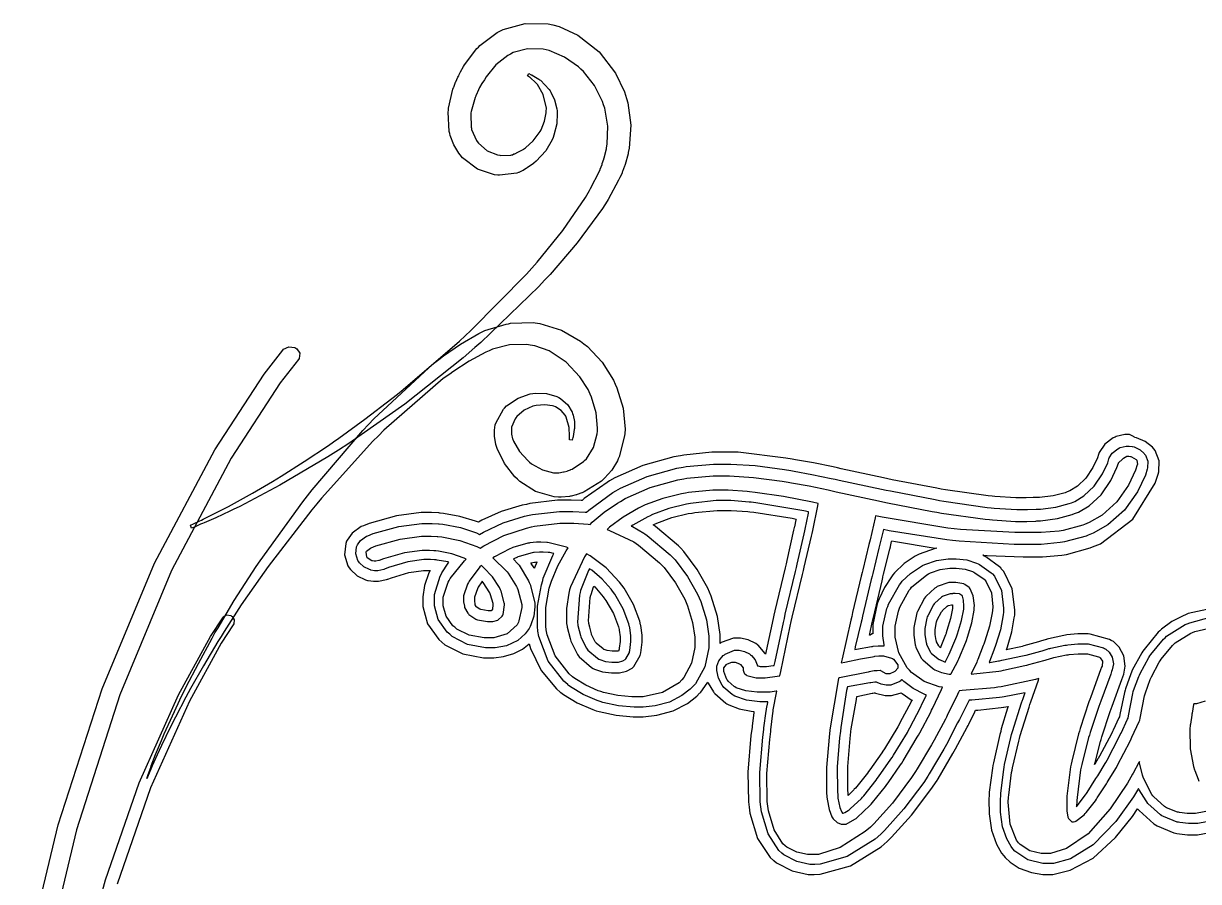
# Model space of a CAD drawing. Extents: x 71 to 283, y 22 to 328.
# Drawn here: x 74.6 to 170, y 257.9 to 327.6 of the extents above; entities that cross this region are included whole.
import ezdxf

# ---------------------------------------------------------------- set-up
doc = ezdxf.new("R2010")
doc.units = 0
doc.header["$MEASUREMENT"] = 0

msp = doc.modelspace()

# ---------------------------------------------------------------- linework, layer by layer
at = {"color": 7}
for points in [[(88.1944, 286.808), (88.1944, 286.808), (88.423, 286.915), (88.9346, 287.161), (89.0764, 287.231), (89.2168, 287.303), (90.121, 287.757), (91.2537, 288.334), (91.5099, 288.466), (91.7649, 288.608), (93.212, 289.42), (94.8351, 290.372), (95.1798, 290.583), (95.5326, 290.795), (97.397, 291.977), (99.3856, 293.3), (99.8001, 293.581), (100.215, 293.873), (102.34, 295.417), (104.537, 297.101), (104.987, 297.462), (105.436, 297.825), (110.021, 301.759), (110.49, 302.19), (110.947, 302.623), (115.455, 307.207), (115.888, 307.692), (116.319, 308.187), (118.392, 310.745), (120.253, 313.444), (120.58, 314.008), (120.658, 314.15), (121.372, 315.568), (121.426, 315.7), (121.442, 315.736), (121.593, 316.125), (121.602, 316.159), (121.611, 316.195), (121.734, 316.548), (121.744, 316.582), (121.77, 316.654), (121.937, 317.394), (121.955, 317.464), (122.007, 317.756), (122.057, 319.238), (121.805, 320.685), (121.708, 320.958), (121.62, 321.232), (120.963, 322.523), (120.077, 323.657), (119.874, 323.85), (119.67, 324.044), (118.541, 324.842), (117.307, 325.377), (117.052, 325.438), (116.796, 325.491), (115.539, 325.513), (114.37, 325.2), (114.16, 325.085), (113.939, 324.97), (112.969, 324.204), (112.175, 323.225), (112.043, 323.004), (111.831, 322.685), (111.654, 322.369), (111.478, 321.98), (111.46, 321.946), (111.345, 321.691), (111.337, 321.663), (111.293, 321.549), (110.965, 320.428), (110.949, 320.322), (110.931, 320.208), (110.957, 319.15), (110.985, 319.052), (111.001, 318.955), (111.388, 318.073), (111.442, 317.993), (111.548, 317.835), (112.254, 317.231), (113.101, 316.892), (113.278, 316.865), (113.366, 316.848), (114.194, 316.884), (114.264, 316.901), (114.317, 316.901), (114.437, 316.971), (114.476, 316.971), (114.502, 316.98), (114.741, 317.103), (114.759, 317.111), (114.793, 317.129), (115.174, 317.333), (115.218, 317.36), (115.366, 317.457), (116.006, 318.029), (116.487, 318.673), (116.557, 318.805), (116.636, 318.937), (116.91, 319.63), (117.042, 320.306), (117.052, 320.428), (117.069, 320.693), (116.818, 321.801), (116.337, 322.607), (116.24, 322.721), (116.187, 322.775), (115.773, 323.162), (115.747, 323.18), (115.711, 323.207), (115.535, 323.321), (115.535, 323.321), (115.641, 323.497), (115.641, 323.497), (115.843, 323.409), (115.888, 323.391), (115.922, 323.374), (116.461, 323.058), (116.523, 323.004), (116.593, 322.951), (117.297, 322.192), (117.369, 322.086), (117.439, 321.981), (117.73, 321.354), (117.916, 320.623), (117.934, 320.463), (117.951, 320.296), (117.906, 319.414), (117.686, 318.498), (117.615, 318.312), (117.545, 318.127), (117.012, 317.219), (116.248, 316.38), (116.064, 316.229), (116.02, 316.195), (115.517, 315.842), (115.465, 315.806), (115.437, 315.79), (115.208, 315.648), (115.182, 315.63), (115.146, 315.613), (114.828, 315.463), (114.793, 315.454), (114.661, 315.409), (113.276, 315.234), (113.135, 315.243), (112.853, 315.269), (111.482, 315.742), (110.269, 316.654), (110.067, 316.901), (109.969, 317.024), (109.55, 317.712), (109.255, 318.47), (109.221, 318.629), (109.185, 318.788), (109.097, 320.376), (109.115, 320.535), (109.131, 320.693), (109.484, 322.22), (109.538, 322.369), (109.554, 322.404), (109.696, 322.793), (109.714, 322.828), (109.89, 323.215), (109.926, 323.285), (109.96, 323.321), (109.996, 323.427), (110.103, 323.638), (110.349, 324.062), (110.428, 324.204), (111.432, 325.527), (111.548, 325.65), (111.671, 325.774), (113.082, 326.84), (113.242, 326.919), (113.567, 327.087), (115.357, 327.568), (117.219, 327.536), (117.581, 327.448), (118.109, 327.32), (119.619, 326.621), (121.346, 325.275), (122.689, 323.525), (123.421, 322.016), (123.578, 321.487), (123.683, 321.134), (123.926, 319.296), (123.797, 317.439), (123.719, 317.077), (123.701, 316.989), (123.463, 316.107), (123.436, 316.019), (123.419, 315.975), (123.242, 315.534), (123.226, 315.49), (123.208, 315.445), (123.03, 315.039), (123.013, 314.995), (122.934, 314.828), (122.079, 313.276), (121.991, 313.126), (121.62, 312.535), (119.582, 309.757), (117.369, 307.189), (116.91, 306.704), (116.451, 306.211), (111.741, 301.661), (111.265, 301.236), (110.313, 300.398), (105.581, 296.638), (101.043, 293.459), (100.189, 292.912), (99.3331, 292.366), (95.443, 290.059), (92.1893, 288.335), (91.652, 288.079), (91.3874, 287.947), (90.2271, 287.409), (89.2955, 287.011), (89.1466, 286.949), (89.0048, 286.888), (88.4936, 286.664), (88.2646, 286.562), (88.2646, 286.562), (88.1944, 286.808)], [(84.6307, 266.241), (84.6307, 266.241), (84.7094, 266.471), (84.8953, 266.983), (84.9492, 267.123), (85.0015, 267.265), (85.3504, 268.173), (85.8213, 269.328), (85.9374, 269.592), (86.0517, 269.857), (86.7075, 271.33), (87.4889, 272.98), (87.6653, 273.333), (87.8417, 273.685), (88.8242, 275.591), (89.9322, 277.636), (90.1707, 278.059), (90.4173, 278.483), (91.7388, 280.693), (93.2035, 282.99), (93.5221, 283.457), (93.8308, 283.925), (97.3046, 288.723), (97.6835, 289.208), (98.0627, 289.693), (102.181, 294.517), (102.622, 294.992), (103.072, 295.461), (107.914, 299.941), (108.443, 300.354), (108.708, 300.559), (110.093, 301.529), (111.583, 302.393), (111.901, 302.543), (112.068, 302.623), (113.797, 303.15), (113.983, 303.177), (114.16, 303.213), (115.984, 303.266), (116.17, 303.248), (116.539, 303.204), (118.29, 302.667), (119.847, 301.775), (120.121, 301.555), (120.394, 301.334), (121.588, 300.061), (122.519, 298.592), (122.66, 298.274), (122.801, 297.965), (123.3, 296.329), (123.463, 294.605), (123.436, 294.253), (123.419, 294.076), (122.986, 292.374), (122.907, 292.206), (122.837, 292.048), (122.37, 291.294), (121.795, 290.628), (121.672, 290.513), (121.54, 290.398), (120.129, 289.516), (119.98, 289.454), (119.953, 289.446), (119.556, 289.296), (119.521, 289.278), (119.477, 289.27), (119.071, 289.181), (119.027, 289.172), (118.947, 289.155), (118.266, 289.101), (118.04, 289.101), (117.704, 289.119), (116.182, 289.56), (114.925, 290.354), (114.723, 290.548), (114.519, 290.743), (113.661, 291.819), (113.065, 293.034), (112.995, 293.299), (112.977, 293.371), (112.861, 294.04), (112.853, 294.11), (112.853, 294.393), (112.853, 294.393), (112.853, 294.429), (112.853, 294.429), (112.853, 294.533), (112.853, 294.587), (112.889, 294.707), (112.889, 294.746), (112.889, 294.799), (112.925, 294.919), (112.925, 294.958), (112.959, 295.09), (113.585, 296.237), (113.665, 296.333), (113.832, 296.51), (114.771, 297.141), (115.763, 297.472), (115.958, 297.498), (116.151, 297.525), (117.082, 297.498), (117.924, 297.259), (118.074, 297.179), (118.223, 297.101), (118.81, 296.581), (119.167, 295.99), (119.203, 295.874), (119.247, 295.76), (119.352, 295.223), (119.353, 294.755), (119.345, 294.676), (119.335, 294.597), (119.247, 294.006), (119.239, 293.97), (119.229, 293.936), (119.169, 293.723), (119.169, 293.723), (118.956, 293.758), (118.956, 293.758), (118.956, 293.944), (118.956, 294.004), (118.956, 294.173), (118.93, 294.605), (118.922, 294.676), (118.912, 294.747), (118.684, 295.576), (118.64, 295.664), (118.595, 295.752), (118.269, 296.135), (117.802, 296.43), (117.687, 296.474), (117.571, 296.51), (116.932, 296.598), (116.24, 296.546), (116.1, 296.51), (115.958, 296.475), (115.274, 296.149), (114.679, 295.646), (114.583, 295.522), (114.538, 295.461), (114.238, 294.782), (114.23, 294.71), (114.23, 294.393), (114.23, 294.393), (114.23, 294.393), (114.23, 294.393), (114.23, 294.253), (114.238, 294.218), (114.326, 293.829), (114.336, 293.794), (114.396, 293.627), (114.877, 292.806), (115.551, 292.056), (115.711, 291.924), (115.87, 291.801), (116.756, 291.316), (117.639, 291.078), (117.934, 291.078), (118.074, 291.078), (118.453, 291.139), (118.497, 291.148), (118.524, 291.157), (118.762, 291.21), (118.78, 291.218), (118.797, 291.228), (119.027, 291.308), (119.063, 291.324), (119.159, 291.368), (120.077, 291.986), (120.157, 292.064), (120.315, 292.214), (120.897, 293.132), (121.197, 294.226), (121.215, 294.463), (121.231, 294.702), (121.113, 295.95), (120.729, 297.215), (120.614, 297.462), (120.448, 297.83), (119.789, 298.859), (118.67, 300.065), (117.306, 300.965), (116.145, 301.392), (115.747, 301.449), (115.473, 301.493), (114.074, 301.458), (112.695, 301.105), (112.43, 300.99), (112.156, 300.867), (110.798, 300.131), (109.475, 299.271), (109.221, 299.085), (108.7, 298.716), (103.884, 294.527), (103.434, 294.076), (102.984, 293.627), (98.8123, 289.005), (98.425, 288.536), (98.0362, 288.069), (94.4824, 283.449), (94.1557, 282.998), (93.8294, 282.549), (92.3036, 280.336), (90.9189, 278.191), (90.6639, 277.777), (90.4074, 277.363), (89.2309, 275.379), (88.1765, 273.535), (87.9821, 273.19), (87.7962, 272.838), (86.9541, 271.212), (86.2362, 269.779), (86.1138, 269.522), (85.9896, 269.267), (85.4728, 268.151), (85.0801, 267.265), (85.0194, 267.123), (84.9574, 266.983), (84.7492, 266.489), (84.6667, 266.277), (84.6667, 266.277), (84.6307, 266.241)]]:
    msp.add_lwpolyline(points, close=True, dxfattribs=at)
for points in [[(74.6263, 250.687), (77.4513, 262.472), (81.0038, 273.524), (85.248, 283.719), (90.1499, 292.928), (94.1737, 299.093), (95.673, 301.026), (95.7337, 301.105), (96.1623, 301.312), (96.6431, 301.256), (96.7313, 301.202), (96.8195, 301.149), (97.0622, 300.783), (97.0044, 300.364), (96.9437, 300.284), (95.461, 298.373), (91.4837, 292.268), (86.6387, 283.143), (82.441, 273.035), (78.9298, 262.07), (76.1365, 250.376)], [(78.9601, 249.441), (81.2698, 257.999), (84.0285, 265.892), (87.2148, 273.024), (89.819, 277.784), (90.8043, 279.294), (90.8389, 279.356), (91.1172, 279.524), (91.4481, 279.48), (91.5099, 279.436), (91.5719, 279.401), (91.7265, 279.123), (91.6862, 278.792), (91.652, 278.73), (90.6776, 277.236), (88.0992, 272.528), (84.9478, 265.467), (82.2194, 257.643)]]:
    msp.add_lwpolyline(points, dxfattribs=at)
at = {"color": 250}
for points in [[(171.442, 280.133), (169.174, 279.629), (168.945, 279.54), (168.751, 279.462), (167.838, 278.981), (167.013, 278.378), (166.864, 278.235), (166.732, 278.113), (165.585, 276.728), (165.489, 276.578), (165.401, 276.437), (164.632, 275.026), (164.571, 274.884), (164.509, 274.744), (164.068, 273.518), (164.042, 273.403), (163.988, 273.236), (163.609, 271.436), (163.583, 271.25), (163.539, 271.154), (163.072, 270.158), (163.019, 270.051), (162.931, 269.875), (161.96, 268.05), (161.855, 267.865), (161.827, 267.83), (161.598, 267.414), (161.572, 267.37), (161.607, 267.546), (162.048, 269.25), (162.101, 269.416), (162.162, 269.62), (162.842, 271.683), (162.913, 271.885), (162.991, 272.106), (163.785, 274.277), (163.865, 274.497), (163.945, 274.701), (164.053, 275.366), (163.944, 276.19), (163.557, 276.909), (163.092, 277.355), (162.913, 277.46), (162.781, 277.531), (161.219, 277.972), (161.043, 277.989), (160.919, 277.989), (160.642, 277.989), (160.55, 277.989), (160.213, 277.989), (159.323, 277.901), (159.209, 277.883), (159.059, 277.857), (157.824, 277.593), (157.728, 277.566), (157.71, 277.566), (157.664, 277.54), (157.656, 277.53), (157.638, 277.522), (157.171, 277.381), (157.092, 277.354), (157.004, 277.327), (155.822, 277.002), (155.681, 276.967), (155.583, 276.94), (154.525, 276.711), (154.41, 276.684), (154.499, 276.94), (154.838, 278.161), (155.054, 279.295), (155.082, 279.506), (155.082, 279.54), (155.108, 279.929), (154.89, 281.649), (154.198, 283.052), (153.988, 283.281), (153.988, 283.299), (153.952, 283.338), (153.952, 283.351), (153.863, 283.439), (152.753, 284.233), (152.612, 284.303), (152.602, 284.313), (152.514, 284.366), (152.506, 284.375), (152.849, 284.357), (155.767, 284.233), (156.74, 284.233), (157.329, 284.233), (158.917, 284.383), (159.103, 284.409), (159.296, 284.445), (161.21, 284.974), (161.396, 285.044), (162.039, 285.301), (164.667, 287.293), (166.485, 290.24), (166.723, 290.971), (166.784, 291.148), (166.81, 292.034), (166.485, 292.868), (166.371, 293.018), (166.273, 293.142), (165.686, 293.622), (164.976, 293.908), (164.817, 293.934), (164.773, 293.988), (164.41, 294.181), (164.288, 294.181), (164.288, 294.181), (164.024, 294.181), (163.309, 294.006), (163.23, 293.97), (163.07, 293.9), (162.401, 293.397), (161.942, 292.719), (161.889, 292.559), (161.797, 292.287), (161.437, 291.499), (160.871, 290.645), (160.178, 289.99), (159.567, 289.614), (159.349, 289.524), (159.181, 289.454), (158.215, 289.203), (157.092, 289.075), (156.846, 289.065), (156.589, 289.065), (156.013, 289.031), (155.822, 289.031), (155.177, 289.031), (153.466, 289.145), (153.246, 289.172), (152.92, 289.208), (149.472, 289.676), (149.119, 289.737), (148.757, 289.808), (145.132, 290.504), (144.779, 290.583), (144.427, 290.654), (141.005, 291.394), (140.688, 291.465), (140.352, 291.545), (138.76, 291.871), (137.291, 292.126), (137.018, 292.17), (136.507, 292.258), (132.631, 292.735), (131.34, 292.735), (130.492, 292.735), (128.217, 292.497), (127.952, 292.453), (127.413, 292.356), (124.891, 291.655), (122.616, 290.654), (122.202, 290.406), (121.999, 290.292), (120.147, 288.969), (119.98, 288.819), (119.882, 288.829), (119.082, 288.855), (118.816, 288.855), (117.978, 288.855), (115.737, 288.564), (115.465, 288.502), (115.102, 288.432), (113.4, 287.925), (111.839, 287.223), (111.548, 287.055), (111.31, 287.153), (110.049, 287.532), (108.716, 287.77), (108.443, 287.796), (108.409, 287.796), (108.337, 287.806), (107.754, 287.831), (107.561, 287.831), (106.894, 287.831), (104.898, 287.566), (102.676, 286.949), (102.235, 286.772), (102.031, 286.694), (101.308, 286.179), (100.903, 285.61), (100.858, 285.503), (100.779, 285.327), (100.673, 284.415), (100.955, 283.519), (101.071, 283.351), (101.159, 283.218), (101.705, 282.695), (102.392, 282.364), (102.552, 282.328), (102.605, 282.32), (103.041, 282.258), (103.188, 282.258), (103.434, 282.258), (104.096, 282.408), (104.176, 282.435), (104.21, 282.435), (104.501, 282.549), (105.916, 282.96), (107.097, 283.14), (107.491, 283.14), (107.526, 283.14), (107.605, 283.14), (107.633, 283.14), (107.535, 282.937), (107.187, 281.919), (107.032, 280.983), (107.032, 280.671), (107.032, 280.206), (107.424, 278.81), (108.329, 277.531), (108.585, 277.319), (108.822, 277.108), (110.295, 276.367), (111.975, 276.049), (112.536, 276.049), (112.795, 276.049), (113.576, 276.141), (114.437, 276.389), (115.13, 276.749), (115.55, 277.059), (115.675, 277.177), (115.79, 276.79), (116.65, 275.022), (117.88, 273.518), (118.181, 273.262), (118.197, 273.262), (118.237, 273.226), (118.251, 273.226), (118.453, 273.068), (119.574, 272.38), (120.835, 271.833), (121.109, 271.745), (121.364, 271.666), (122.745, 271.379), (124.11, 271.25), (124.567, 271.25), (124.936, 271.25), (126.046, 271.37), (127.365, 271.727), (128.519, 272.323), (129.285, 272.923), (129.505, 273.156), (129.54, 273.19), (129.6, 273.262), (130.131, 273.994), (130.175, 274.072), (130.21, 273.984), (130.624, 273.28), (130.668, 273.226), (130.747, 273.13), (131.629, 272.362), (131.727, 272.308), (131.877, 272.22), (132.715, 271.887), (133.695, 271.693), (133.915, 271.675), (133.897, 271.569), (133.781, 270.51), (133.773, 270.404), (133.675, 269.726), (133.424, 266.762), (133.473, 264.328), (133.526, 263.914), (133.587, 263.429), (134.21, 261.374), (135.238, 259.813), (135.503, 259.574), (135.503, 259.574), (135.527, 259.574), (135.537, 259.574), (135.757, 259.389), (137.01, 258.732), (138.312, 258.446), (138.748, 258.446), (138.782, 258.446), (138.782, 258.446), (138.809, 258.446), (138.818, 258.446), (139.303, 258.455), (141.767, 259.137), (144.25, 260.685), (144.745, 261.126), (144.779, 261.162), (145.096, 261.462), (146.71, 263.27), (148.36, 265.465), (148.696, 265.958), (148.696, 265.958), (148.722, 265.994), (148.732, 265.994), (148.864, 266.198), (150.071, 268.261), (150.177, 268.464), (150.282, 268.658), (151.226, 270.396), (151.306, 270.545), (151.358, 270.643), (151.853, 271.665), (151.907, 271.779), (152.099, 271.789), (153.978, 272.001), (154.164, 272.028), (154.198, 272.037), (154.525, 272.089), (154.553, 272.098), (154.499, 271.939), (153.996, 270.264), (153.952, 270.087), (153.952, 270.087), (153.952, 270.061), (153.952, 270.051), (153.881, 269.805), (153.352, 267.512), (153.318, 267.299), (153.282, 267.089), (153.016, 265.122), (152.999, 264.936), (152.999, 264.9), (152.975, 264.518), (152.998, 263.365), (153.202, 262.035), (153.604, 260.902), (154.025, 260.176), (154.2, 259.961), (154.317, 259.822), (154.719, 259.443), (155.455, 258.953), (156.436, 258.589), (157.377, 258.446), (157.692, 258.446), (158.167, 258.446), (159.597, 258.778), (161.457, 259.774), (163.277, 261.437), (164.659, 263.161), (165.064, 263.772), (165.179, 263.631), (166.379, 262.547), (166.511, 262.467), (166.643, 262.388), (168.002, 261.823), (168.135, 261.797), (168.249, 261.771), (169.114, 261.655), (169.404, 261.655), (169.929, 261.655), (171.506, 261.964)], [(171.03, 263.627), (169.756, 263.385), (169.333, 263.385), (169.095, 263.385), (168.469, 263.473), (168.381, 263.489), (168.293, 263.507), (167.411, 263.861), (167.323, 263.914), (167.235, 263.967), (166.377, 264.734), (166.299, 264.83), (166.219, 264.928), (165.541, 266.251), (165.489, 266.417), (165.461, 266.515), (165.223, 267.512), (165.206, 267.618), (165.162, 267.53), (164.694, 266.682), (164.641, 266.594), (164.229, 265.866), (162.829, 263.77), (161.043, 261.753), (159.283, 260.542), (157.984, 260.138), (157.551, 260.138), (157.238, 260.138), (156.301, 260.354), (155.521, 260.871), (155.399, 261.02), (155.239, 261.214), (154.714, 262.529), (154.559, 264.301), (154.587, 264.724), (154.595, 264.892), (154.833, 266.718), (154.869, 266.912), (154.904, 267.106), (155.407, 269.258), (155.469, 269.486), (155.539, 269.735), (156.245, 272.028), (156.317, 272.238), (156.387, 272.459), (157.003, 274.223), (157.056, 274.355), (156.782, 274.285), (153.986, 273.693), (153.705, 273.649), (153.449, 273.605), (150.83, 273.377), (150.566, 273.367), (150.566, 273.341), (150.538, 273.272), (150.53, 273.262), (150.442, 273.068), (149.612, 271.366), (149.542, 271.216), (149.462, 271.067), (148.554, 269.364), (148.449, 269.169), (148.343, 268.976), (147.17, 267.01), (147.038, 266.806), (146.72, 266.331), (145.162, 264.244), (143.659, 262.564), (143.368, 262.29), (142.954, 261.921), (140.929, 260.624), (139.16, 260.067), (138.571, 260.067), (138.535, 260.067), (138.252, 260.067), (137.401, 260.249), (136.595, 260.659), (136.455, 260.773), (136.269, 260.933), (135.549, 262.062), (135.096, 263.615), (135.044, 263.984), (135, 264.364), (134.968, 266.635), (135.202, 269.417), (135.29, 270.051), (135.298, 270.184), (135.449, 271.534), (135.467, 271.675), (135.483, 271.807), (135.748, 273.192), (135.783, 273.333), (135.722, 273.324), (135.238, 273.262), (135.078, 273.262), (134.928, 273.262), (134.59, 273.262), (134.479, 273.262), (134.174, 273.262), (133.262, 273.368), (132.485, 273.615), (132.362, 273.685), (132.308, 273.713), (131.815, 274.154), (131.763, 274.215), (131.718, 274.268), (131.48, 274.916), (131.48, 275.131), (131.48, 275.229), (131.682, 275.493), (131.727, 275.519), (131.761, 275.547), (132.132, 275.696), (132.256, 275.696), (132.388, 275.696), (132.749, 275.547), (132.785, 275.519), (132.819, 275.493), (133.033, 275.222), (133.033, 275.131), (133.033, 275.042), (133.12, 274.796), (133.138, 274.778), (133.156, 274.762), (133.296, 274.647), (133.314, 274.638), (133.349, 274.611), (133.993, 274.435), (134.092, 274.425), (134.18, 274.425), (134.378, 274.425), (134.444, 274.425), (134.823, 274.425), (135.801, 274.541), (135.96, 274.567), (136.032, 274.567), (136.102, 274.938), (136.868, 278.616), (136.948, 278.977), (137.027, 279.339), (137.856, 282.805), (137.936, 283.14), (137.997, 283.414), (138.588, 285.91), (138.642, 286.139), (138.694, 286.369), (139.099, 288.396), (139.135, 288.572), (138.658, 288.678), (136.309, 289.141), (134.011, 289.48), (133.562, 289.524), (133.368, 289.552), (131.819, 289.667), (131.304, 289.667), (130.57, 289.667), (128.614, 289.462), (128.375, 289.418), (128.049, 289.366), (126.514, 288.992), (125.086, 288.458), (124.813, 288.326), (124.549, 288.193), (123.308, 287.471), (122.193, 286.641), (121.991, 286.456), (122.193, 286.385), (124.16, 285.451), (124.354, 285.327), (124.539, 285.204), (126.25, 283.766), (126.401, 283.597), (126.621, 283.369), (127.564, 282.144), (128.295, 280.811), (128.411, 280.529), (128.525, 280.256), (128.935, 278.898), (129.117, 277.715), (129.117, 277.319), (129.117, 276.889), (128.852, 275.6), (128.235, 274.443), (128.058, 274.249), (127.838, 274.02), (126.489, 273.218), (124.914, 272.874), (124.39, 272.874), (124.008, 272.874), (122.863, 272.98), (121.707, 273.226), (121.496, 273.297), (121.275, 273.368), (120.27, 273.805), (119.37, 274.365), (119.203, 274.497), (118.912, 274.744), (117.796, 276.19), (117.122, 277.919), (117.052, 278.306), (117.016, 278.606), (117.028, 280.133), (117.307, 281.693), (117.405, 282.01), (117.483, 282.266), (117.995, 283.519), (118.682, 284.737), (118.85, 284.974), (118.7, 285.028), (117.29, 285.381), (117.158, 285.397), (117.096, 285.407), (116.612, 285.433), (116.453, 285.433), (116.258, 285.433), (115.737, 285.371), (115.675, 285.361), (115.551, 285.345), (114.352, 284.992), (114.23, 284.938), (114.106, 284.886), (112.845, 284.243), (112.713, 284.163), (112.817, 284.074), (113.789, 283.14), (113.877, 283.034), (113.955, 282.929), (114.635, 281.843), (114.689, 281.729), (114.749, 281.597), (115.066, 280.362), (115.076, 280.246), (115.084, 280.124), (114.846, 279.039), (114.793, 278.941), (114.687, 278.73), (113.889, 277.99), (112.794, 277.672), (112.43, 277.672), (112.025, 277.672), (110.811, 277.884), (109.802, 278.378), (109.644, 278.518), (109.484, 278.65), (108.928, 279.418), (108.692, 280.252), (108.692, 280.529), (108.692, 280.979), (109.105, 282.18), (109.185, 282.328), (109.263, 282.479), (110.41, 283.924), (110.56, 284.056), (110.383, 284.145), (109.404, 284.485), (108.319, 284.701), (108.09, 284.728), (107.932, 284.728), (107.575, 284.762), (107.457, 284.762), (106.978, 284.762), (105.547, 284.555), (103.857, 284.082), (103.504, 283.95), (103.469, 283.942), (103.23, 283.88), (103.152, 283.88), (103.098, 283.88), (102.957, 283.907), (102.941, 283.916), (102.897, 283.925), (102.534, 284.164), (102.518, 284.198), (102.49, 284.234), (102.436, 284.621), (102.446, 284.656), (102.464, 284.692), (102.791, 284.958), (102.835, 284.974), (103.232, 285.134), (105.193, 285.689), (106.943, 285.926), (107.527, 285.926), (107.712, 285.926), (108.205, 285.9), (108.267, 285.89), (108.575, 285.864), (110.057, 285.574), (111.434, 285.071), (111.69, 284.938), (111.989, 285.142), (113.625, 285.976), (115.455, 286.58), (115.852, 286.668), (116.098, 286.722), (118.161, 286.985), (118.85, 286.985), (119.291, 286.985), (120.472, 286.897), (120.614, 286.879), (120.79, 287.055), (121.769, 287.88), (122.853, 288.616), (123.083, 288.749), (123.463, 288.969), (125.499, 289.865), (127.75, 290.495), (128.235, 290.583), (128.472, 290.627), (130.595, 290.829), (131.304, 290.829), (131.945, 290.829), (133.87, 290.697), (136.207, 290.388), (136.701, 290.3), (136.966, 290.256), (138.389, 290.001), (139.938, 289.675), (140.265, 289.595), (140.59, 289.524), (144.03, 288.785), (144.392, 288.713), (144.753, 288.642), (148.395, 287.938), (148.766, 287.867), (149.135, 287.796), (152.691, 287.303), (153.035, 287.267), (153.272, 287.241), (155.157, 287.125), (155.787, 287.125), (156.06, 287.125), (156.792, 287.153), (156.88, 287.161), (157.179, 287.179), (158.546, 287.356), (159.737, 287.672), (159.949, 287.76), (160.256, 287.883), (161.12, 288.396), (162.1, 289.292), (162.895, 290.445), (163.387, 291.492), (163.513, 291.853), (163.521, 291.889), (163.821, 292.19), (163.865, 292.206), (163.909, 292.25), (164.193, 292.417), (164.288, 292.417), (164.288, 292.417), (164.341, 292.417), (164.483, 292.392), (164.501, 292.383), (164.553, 292.374), (164.932, 292.162), (164.96, 292.136), (164.986, 292.101), (165.046, 291.747), (165.03, 291.711), (164.892, 291.287), (164.327, 290.059), (163.384, 288.7), (162.197, 287.639), (161.135, 287.026), (160.76, 286.879), (160.61, 286.818), (159.023, 286.377), (158.856, 286.349), (158.688, 286.323), (157.226, 286.209), (156.74, 286.209), (155.098, 286.209), (150.697, 286.474), (150.177, 286.526), (149.656, 286.58), (144.338, 287.462), (143.793, 287.584), (143.757, 287.418), (143.351, 285.627), (143.298, 285.433), (143.254, 285.239), (142.751, 283.184), (142.699, 282.964), (142.627, 282.681), (141.923, 279.709), (141.853, 279.4), (141.781, 279.091), (141.075, 275.944), (141.005, 275.626), (141.296, 275.697), (142.557, 275.956), (143.536, 276.129), (143.687, 276.155), (143.731, 276.164), (144.067, 276.189), (144.18, 276.189), (144.427, 276.189), (145.096, 276.014), (145.168, 275.978), (145.238, 275.934), (145.591, 275.464), (145.591, 275.307), (145.591, 275.211), (145.389, 274.948), (145.344, 274.92), (145.308, 274.894), (144.938, 274.744), (144.815, 274.744), (144.655, 274.744), (144.206, 274.982), (144.18, 275.026), (144.162, 275.018), (143.91, 274.99), (143.827, 274.99), (143.667, 274.99), (143.262, 274.902), (143.192, 274.884), (140.865, 274.425), (140.847, 274.425), (140.802, 274.4), (140.794, 274.391), (140.714, 274.038), (140.133, 270.51), (140.089, 270.158), (140.017, 269.602), (139.819, 267.141), (139.814, 265.104), (139.84, 264.76), (139.858, 264.557), (140.017, 263.711), (140.246, 263.112), (140.299, 263.032), (140.352, 262.953), (140.666, 262.665), (141, 262.537), (141.111, 262.537), (141.111, 262.537), (141.137, 262.537), (141.147, 262.537), (141.412, 262.537), (142.107, 262.926), (142.205, 262.996), (142.302, 263.067), (143.334, 264.038), (143.44, 264.16), (143.545, 264.276), (144.603, 265.599), (144.709, 265.748), (144.814, 265.89), (145.812, 267.335), (145.91, 267.476), (146.032, 267.67), (147.179, 269.584), (147.285, 269.769), (147.389, 269.955), (148.271, 271.631), (148.343, 271.779), (148.413, 271.912), (149.145, 273.473), (149.225, 273.649), (148.951, 273.693), (147.724, 274.126), (146.71, 274.841), (146.543, 275.026), (146.349, 275.238), (145.67, 276.433), (145.38, 277.706), (145.38, 278.129), (145.38, 278.598), (145.644, 279.841), (145.697, 279.999), (145.749, 280.15), (146.517, 281.535), (146.615, 281.657), (146.711, 281.781), (147.946, 282.779), (148.096, 282.858), (148.245, 282.937), (149.031, 283.206), (149.811, 283.317), (150.071, 283.317), (150.107, 283.317), (150.344, 283.317), (151.055, 283.238), (151.667, 283.052), (151.765, 282.998), (151.861, 282.946), (152.602, 282.417), (152.647, 282.363), (152.769, 282.222), (153.19, 281.328), (153.308, 280.168), (153.282, 279.893), (153.264, 279.691), (153.048, 278.598), (152.673, 277.399), (152.576, 277.143), (152.532, 277.028), (152.091, 275.908), (152.047, 275.802), (152.003, 275.697), (151.588, 274.788), (151.554, 274.708), (151.765, 274.726), (153.793, 274.956), (153.988, 274.99), (154.18, 275.026), (155.918, 275.405), (156.068, 275.449), (156.218, 275.485), (157.453, 275.81), (157.551, 275.836), (157.648, 275.864), (158.175, 276.04), (158.185, 276.049), (158.264, 276.076), (159.287, 276.279), (159.42, 276.295), (159.516, 276.313), (160.237, 276.365), (160.478, 276.365), (160.575, 276.365), (160.794, 276.365), (160.867, 276.365), (160.981, 276.357), (161.889, 276.12), (161.961, 276.085), (162.031, 276.04), (162.22, 275.758), (162.181, 275.371), (162.137, 275.273), (162.057, 275.052), (161.262, 272.882), (161.183, 272.661), (161.104, 272.451), (160.398, 270.299), (160.338, 270.087), (160.275, 269.867), (159.712, 267.636), (159.668, 267.406), (159.624, 267.177), (159.323, 264.796), (159.315, 264.547), (159.305, 264.363), (159.314, 263.619), (159.393, 263.102), (159.42, 263.032), (159.446, 262.979), (159.717, 262.713), (159.808, 262.713), (159.852, 262.713), (159.967, 262.741), (159.985, 262.749), (160.045, 262.767), (160.725, 263.296), (160.796, 263.385), (160.875, 263.464), (161.633, 264.433), (161.713, 264.547), (161.791, 264.663), (162.524, 265.81), (162.595, 265.924), (162.665, 266.04), (163.282, 267.045), (163.336, 267.123), (163.441, 267.317), (164.447, 269.259), (164.535, 269.452), (164.597, 269.584), (165.187, 270.855), (165.24, 270.969), (165.258, 271.146), (165.611, 272.944), (165.665, 273.12), (165.691, 273.208), (166.069, 274.268), (166.122, 274.391), (166.175, 274.507), (166.82, 275.688), (166.9, 275.802), (166.978, 275.918), (167.886, 277.037), (167.992, 277.143), (168.097, 277.249), (169.368, 278.043), (169.51, 278.095), (169.694, 278.175), (171.458, 278.58)], [(170.55, 272.522), (169.849, 272.308), (169.616, 272.308), (169.606, 272.238), (169.482, 271.534), (169.474, 271.463), (169.464, 271.392), (169.341, 270.652), (169.333, 270.581), (169.297, 270.237), (169.324, 268.646), (169.598, 267.211), (169.686, 266.947), (169.712, 266.876), (169.977, 266.172), (170.003, 266.101), (170.029, 266.03)]]:
    msp.add_lwpolyline(points, dxfattribs=at)
at = {"color": 32}
msp.add_lwpolyline([(171.366, 262.843), (169.946, 262.573), (169.474, 262.573), (169.2, 262.573), (168.477, 262.661), (168.381, 262.679), (168.265, 262.697), (167.155, 263.146), (167.04, 263.208), (166.925, 263.278), (165.902, 264.214), (165.806, 264.337), (165.743, 264.416), (165.188, 265.325), (165.136, 265.429), (164.715, 264.735), (163.293, 262.751), (161.462, 260.845), (159.624, 259.707), (158.226, 259.328), (157.762, 259.328), (157.36, 259.328), (156.152, 259.636), (155.107, 260.333), (154.94, 260.526), (154.791, 260.708), (154.438, 261.328), (154.102, 262.312), (153.936, 263.489), (153.927, 264.524), (153.952, 264.866), (153.97, 265.042), (154.198, 266.956), (154.234, 267.159), (154.269, 267.363), (154.772, 269.568), (154.833, 269.805), (154.904, 270.053), (155.636, 272.38), (155.715, 272.591), (155.733, 272.645), (155.91, 273.146), (155.928, 273.19), (155.777, 273.156), (154.216, 272.865), (154.058, 272.838), (153.846, 272.803), (151.606, 272.601), (151.378, 272.591), (151.298, 272.433), (150.6, 271.022), (150.53, 270.897), (150.45, 270.749), (149.542, 269.011), (149.437, 268.817), (149.331, 268.624), (148.149, 266.621), (148.026, 266.417), (147.7, 265.924), (146.08, 263.768), (144.515, 262.018), (144.216, 261.725), (143.757, 261.32), (141.494, 259.897), (139.285, 259.266), (138.854, 259.256), (138.818, 259.256), (138.46, 259.256), (137.389, 259.49), (136.357, 260.025), (136.172, 260.174), (135.942, 260.378), (135.06, 261.731), (134.531, 263.525), (134.479, 263.948), (134.425, 264.345), (134.39, 266.718), (134.637, 269.584), (134.725, 270.228), (134.734, 270.36), (134.91, 271.719), (134.938, 271.851), (134.946, 271.905), (135.034, 272.398), (135.044, 272.451), (134.761, 272.451), (134.396, 272.451), (133.304, 272.588), (132.37, 272.918), (132.221, 273.014), (132.15, 273.05), (131.47, 273.641), (131.41, 273.72), (131.33, 273.818), (131.043, 274.382), (130.917, 274.998), (130.917, 275.203), (130.917, 275.353), (131.069, 275.802), (131.418, 276.225), (131.516, 276.295), (131.594, 276.349), (132.329, 276.648), (132.574, 276.648), (132.716, 276.648), (133.142, 276.565), (133.561, 276.357), (133.633, 276.295), (133.711, 276.235), (134.02, 275.878), (134.186, 275.467), (134.196, 275.379), (134.267, 275.379), (134.425, 275.343), (134.479, 275.343), (134.539, 275.343), (134.679, 275.343), (134.725, 275.343), (134.936, 275.343), (135.485, 275.405), (135.573, 275.413), (135.634, 275.732), (136.313, 278.907), (136.385, 279.224), (136.463, 279.586), (137.291, 283.061), (137.371, 283.387), (137.433, 283.651), (137.998, 286.121), (138.042, 286.349), (138.077, 286.492), (138.341, 287.788), (138.359, 287.903), (137.962, 287.991), (134.082, 288.634), (133.703, 288.678), (133.517, 288.696), (132.041, 288.819), (131.55, 288.819), (130.853, 288.819), (128.984, 288.616), (128.764, 288.572), (128.455, 288.52), (127.012, 288.167), (125.695, 287.674), (125.448, 287.55), (125.316, 287.488), (124.08, 286.81), (123.965, 286.738), (124.054, 286.694), (124.972, 286.165), (125.06, 286.103), (125.262, 285.97), (127.114, 284.409), (127.283, 284.233), (127.511, 283.986), (128.52, 282.655), (129.337, 281.218), (129.469, 280.917), (129.602, 280.618), (130.055, 279.123), (130.245, 277.796), (130.245, 277.354), (130.245, 276.847), (129.923, 275.321), (129.161, 273.924), (128.94, 273.685), (128.746, 273.484), (128.074, 272.966), (127.061, 272.446), (125.903, 272.133), (124.926, 272.028), (124.601, 272.028), (124.183, 272.028), (122.934, 272.138), (121.663, 272.407), (121.426, 272.485), (121.187, 272.565), (120.059, 273.05), (119.035, 273.677), (118.85, 273.826), (118.85, 273.826), (118.816, 273.853), (118.816, 273.862), (118.489, 274.136), (117.228, 275.78), (116.459, 277.76), (116.381, 278.201), (116.381, 278.235), (116.337, 278.562), (116.349, 280.243), (116.663, 281.976), (116.769, 282.328), (116.822, 282.514), (117.589, 284.339), (117.687, 284.515), (117.651, 284.525), (117.359, 284.585), (117.263, 284.585), (117.209, 284.595), (116.8, 284.621), (116.663, 284.621), (116.503, 284.621), (116.08, 284.595), (116.028, 284.585), (115.922, 284.569), (114.864, 284.277), (114.759, 284.233), (114.731, 284.225), (114.432, 284.074), (114.406, 284.056), (114.432, 284.022), (114.731, 283.705), (114.759, 283.669), (114.855, 283.555), (115.613, 282.284), (115.675, 282.152), (115.746, 282.003), (116.125, 280.494), (116.134, 280.352), (116.143, 280.194), (116.058, 279.432), (115.817, 278.721), (115.747, 278.588), (115.667, 278.431), (115.36, 277.992), (114.745, 277.434), (113.845, 277.022), (112.915, 276.86), (112.606, 276.86), (112.123, 276.86), (110.675, 277.13), (109.423, 277.768), (109.221, 277.953), (109.016, 278.121), (108.299, 279.149), (107.986, 280.264), (107.986, 280.635), (107.986, 281.191), (108.461, 282.673), (108.549, 282.858), (108.593, 282.937), (109.087, 283.731), (109.149, 283.81), (109.069, 283.828), (108.215, 283.978), (108.126, 283.986), (107.985, 283.986), (107.666, 284.022), (107.561, 284.022), (107.123, 284.022), (105.811, 283.832), (104.254, 283.377), (103.929, 283.245), (103.867, 283.218), (103.383, 283.104), (103.223, 283.104), (103.117, 283.104), (102.833, 283.166), (102.799, 283.174), (102.701, 283.202), (102.256, 283.418), (101.899, 283.758), (101.847, 283.846), (101.775, 283.943), (101.604, 284.485), (101.662, 285.046), (101.706, 285.151), (101.732, 285.213), (101.987, 285.569), (102.456, 285.91), (102.588, 285.962), (103.002, 286.13), (105.092, 286.708), (106.97, 286.949), (107.597, 286.949), (107.79, 286.949), (108.311, 286.924), (108.373, 286.915), (108.672, 286.888), (110.093, 286.624), (111.406, 286.183), (111.654, 286.067), (111.953, 286.253), (113.558, 287.016), (115.305, 287.55), (115.675, 287.62), (115.94, 287.674), (118.123, 287.937), (118.85, 287.937), (119.221, 287.937), (120.209, 287.876), (120.333, 287.867), (120.51, 288.026), (122.476, 289.462), (122.696, 289.595), (123.093, 289.825), (125.258, 290.777), (127.652, 291.447), (128.165, 291.535), (128.411, 291.579), (130.633, 291.783), (131.374, 291.783), (132.033, 291.783), (134.011, 291.651), (136.411, 291.342), (136.914, 291.254), (137.178, 291.21), (138.62, 290.941), (140.185, 290.619), (140.512, 290.548), (140.837, 290.478), (144.277, 289.737), (144.639, 289.667), (144.992, 289.596), (148.616, 288.89), (148.978, 288.819), (149.339, 288.758), (152.84, 288.255), (153.176, 288.219), (153.405, 288.193), (155.244, 288.079), (155.858, 288.079), (156.122, 288.079), (156.828, 288.105), (156.916, 288.113), (157.189, 288.123), (158.428, 288.286), (159.508, 288.572), (159.702, 288.642), (159.964, 288.751), (160.701, 289.199), (161.536, 289.975), (162.213, 290.976), (162.631, 291.89), (162.737, 292.206), (162.763, 292.278), (163, 292.661), (163.45, 293.027), (163.583, 293.088), (163.643, 293.116), (164.127, 293.229), (164.288, 293.229), (164.376, 293.229), (164.614, 293.204), (164.641, 293.194), (164.773, 293.168), (165.281, 292.934), (165.593, 292.647), (165.629, 292.593), (165.699, 292.505), (165.894, 292.004), (165.876, 291.465), (165.842, 291.358), (165.69, 290.889), (165.062, 289.534), (163.998, 288.031), (162.655, 286.85), (161.463, 286.163), (161.043, 285.997), (160.875, 285.926), (159.139, 285.459), (158.962, 285.433), (158.786, 285.407), (157.223, 285.257), (156.704, 285.257), (155.036, 285.257), (150.566, 285.521), (150.037, 285.574), (149.578, 285.618), (144.902, 286.359), (144.427, 286.456), (144.4, 286.351), (144.136, 285.266), (144.11, 285.151), (144.066, 284.958), (143.563, 282.902), (143.51, 282.681), (143.439, 282.39), (142.733, 279.426), (142.663, 279.117), (142.619, 278.924), (142.143, 276.922), (142.099, 276.718), (142.24, 276.746), (143.447, 276.949), (143.545, 276.967), (143.597, 276.976), (144.008, 277.001), (144.146, 277.001), (144.234, 277.001), (144.432, 277.001), (144.498, 277.001), (144.48, 277.089), (144.392, 277.817), (144.392, 278.059), (144.392, 278.598), (144.718, 280.035), (144.779, 280.212), (144.841, 280.388), (145.723, 281.976), (145.838, 282.116), (145.952, 282.258), (146.626, 282.902), (147.425, 283.439), (147.602, 283.527), (147.778, 283.615), (148.734, 283.942), (149.684, 284.092), (150.001, 284.092), (150.037, 284.092), (150.329, 284.092), (151.209, 283.986), (151.985, 283.74), (152.117, 283.669), (152.24, 283.607), (153.176, 282.954), (153.246, 282.892), (153.282, 282.858), (153.449, 282.673), (154, 281.517), (154.18, 280.079), (154.164, 279.753), (154.146, 279.524), (153.925, 278.32), (153.529, 277.028), (153.422, 276.754), (153.387, 276.658), (153.034, 275.748), (152.999, 275.66), (153.07, 275.67), (153.775, 275.785), (153.847, 275.802), (154.04, 275.838), (155.715, 276.19), (155.858, 276.225), (156.006, 276.261), (157.205, 276.587), (157.303, 276.614), (157.391, 276.64), (157.708, 276.742), (157.854, 276.79), (157.904, 276.79), (157.938, 276.79), (158.026, 276.816), (159.147, 277.055), (159.279, 277.071), (159.384, 277.089), (160.204, 277.177), (160.478, 277.177), (160.584, 277.177), (160.823, 277.177), (160.903, 277.177), (161.051, 277.169), (162.286, 276.844), (162.384, 276.79), (162.483, 276.731), (162.749, 276.494), (163.009, 276.08), (163.098, 275.555), (163.009, 275.069), (162.947, 274.92), (162.877, 274.709), (162.083, 272.529), (161.995, 272.308), (161.915, 272.098), (161.21, 269.981), (161.149, 269.769), (161.087, 269.558), (160.53, 267.379), (160.478, 267.159), (160.434, 266.938), (160.143, 264.681), (160.125, 264.443), (160.125, 264.32), (160.091, 264.042), (160.091, 263.948), (160.161, 264.02), (160.831, 264.902), (160.903, 265.006), (160.973, 265.113), (161.677, 266.233), (161.749, 266.347), (161.819, 266.463), (162.436, 267.468), (162.49, 267.546), (162.595, 267.732), (163.565, 269.62), (163.653, 269.805), (163.715, 269.929), (164.244, 271.049), (164.288, 271.146), (164.314, 271.332), (164.667, 273.13), (164.711, 273.297), (164.738, 273.395), (165.152, 274.515), (165.206, 274.638), (165.258, 274.77), (165.964, 276.067), (166.052, 276.189), (166.14, 276.321), (167.171, 277.557), (167.287, 277.672), (167.419, 277.796), (168.918, 278.74), (169.087, 278.801), (169.289, 278.889), (170.962, 279.33)], dxfattribs=at)
at = {"color": 250}
for points in [[(125.729, 286.844), (125.747, 286.844), (125.801, 286.879), (125.801, 286.879), (126.03, 286.985), (127.255, 287.431), (128.588, 287.752), (128.87, 287.796), (128.87, 287.796), (128.895, 287.796), (128.904, 287.796), (129.115, 287.832), (130.941, 288.007), (131.55, 288.007), (132.062, 288.007), (133.429, 287.92), (133.597, 287.903), (133.896, 287.868), (137.018, 287.373), (137.337, 287.302), (137.327, 287.249), (137.203, 286.686), (137.195, 286.632), (137.141, 286.411), (136.586, 283.943), (136.525, 283.669), (136.445, 283.343), (135.616, 279.868), (135.537, 279.506), (135.475, 279.242), (134.92, 276.596), (134.867, 276.331), (134.823, 276.403), (134.267, 277.055), (134.196, 277.107), (134.082, 277.195), (133.442, 277.504), (132.817, 277.636), (132.608, 277.636), (132.246, 277.636), (131.268, 277.285), (131.163, 277.213), (131.163, 277.275), (131.163, 277.414), (131.163, 277.46), (131.163, 277.946), (130.951, 279.406), (130.456, 281.05), (130.315, 281.376), (130.174, 281.694), (129.311, 283.224), (128.235, 284.666), (127.988, 284.938), (127.802, 285.125), (125.924, 286.712), (125.729, 286.844)], [(143.298, 277.883), (143.315, 277.981), (143.527, 278.915), (143.545, 279.011), (143.615, 279.32), (144.321, 282.284), (144.392, 282.575), (144.392, 282.575), (144.392, 282.603), (144.392, 282.611), (144.445, 282.831), (144.938, 284.86), (144.992, 285.044), (145, 285.089), (145.088, 285.494), (145.098, 285.538), (145.407, 285.477), (148.466, 284.974), (148.766, 284.938), (148.624, 284.912), (147.337, 284.471), (147.215, 284.409), (147.011, 284.304), (146.102, 283.691), (145.336, 282.955), (145.204, 282.787), (145.072, 282.629), (144.511, 281.765), (144.074, 280.829), (144.004, 280.635), (143.932, 280.432), (143.581, 278.759), (143.581, 278.201), (143.581, 278.149), (143.581, 278.029), (143.581, 277.989), (143.553, 277.989), (143.494, 277.989), (143.474, 277.989), (143.465, 277.963), (143.339, 277.883), (143.298, 277.883)], [(122.59, 274.814), (122.66, 274.814), (122.819, 274.814), (122.873, 274.814), (123.005, 274.823), (123.583, 274.952), (124.036, 275.203), (124.108, 275.273), (124.178, 275.344), (124.679, 276.226), (124.707, 276.331), (124.733, 276.437), (124.847, 277.309), (124.847, 277.6), (124.847, 277.883), (124.724, 278.652), (124.707, 278.73), (124.645, 279.005), (124.134, 280.362), (123.375, 281.685), (123.19, 281.94), (123.004, 282.196), (121.919, 283.356), (120.624, 284.321), (120.333, 284.479), (120.173, 284.243), (119.027, 281.799), (118.956, 281.553), (118.885, 281.298), (118.692, 280.043), (118.71, 278.827), (118.746, 278.588), (118.754, 278.518), (118.991, 277.61), (119.027, 277.496), (119.061, 277.381), (119.59, 276.323), (119.662, 276.225), (119.741, 276.12), (120.738, 275.247), (120.862, 275.167), (120.977, 275.106), (121.632, 274.898), (122.35, 274.814), (122.59, 274.814)], [(112.572, 278.977), (112.71, 278.977), (113.126, 279.109), (113.47, 279.418), (113.524, 279.506), (113.558, 279.568), (113.673, 280.334), (113.665, 280.422), (113.655, 280.511), (113.392, 281.456), (113.348, 281.553), (113.26, 281.739), (112.691, 282.607), (111.961, 283.387), (111.795, 283.527), (111.68, 283.422), (110.798, 282.276), (110.736, 282.152), (110.675, 282.029), (110.349, 281.063), (110.349, 280.741), (110.349, 280.6), (110.41, 280.23), (110.419, 280.176), (110.428, 280.124), (110.692, 279.656), (110.736, 279.612), (110.771, 279.568), (111.336, 279.189), (111.408, 279.153), (111.478, 279.127), (112.298, 278.977), (112.572, 278.977)], [(115.817, 283.74), (115.843, 283.749), (116.107, 283.802), (116.134, 283.81), (116.178, 283.81), (116.292, 283.837), (116.31, 283.846), (116.292, 283.802), (116.116, 283.361), (116.1, 283.317), (116.072, 283.343), (115.843, 283.705), (115.817, 283.74)], [(120.51, 278.871), (120.482, 279.057), (120.632, 280.935), (120.686, 281.128), (120.702, 281.19), (120.905, 281.809), (120.933, 281.869), (121.011, 281.799), (121.682, 281.006), (121.744, 280.917), (121.893, 280.706), (122.506, 279.643), (122.925, 278.562), (122.979, 278.342), (122.979, 278.306), (122.987, 278.28), (123.049, 277.745), (123.049, 277.566), (123.049, 277.363), (122.987, 276.816), (122.979, 276.754), (122.969, 276.738), (122.916, 276.587), (122.907, 276.578), (122.881, 276.578), (122.822, 276.578), (122.803, 276.578), (122.803, 276.578), (122.775, 276.578), (122.767, 276.578), (122.713, 276.578), (122.593, 276.578), (122.554, 276.578), (122.417, 276.578), (122.003, 276.636), (121.77, 276.71), (121.744, 276.718), (121.672, 276.762), (121.117, 277.231), (121.073, 277.283), (121.029, 277.345), (120.737, 277.928), (120.72, 277.989), (120.693, 278.105), (120.588, 278.536), (120.518, 278.827), (120.51, 278.871)], [(149.895, 274.708), (149.929, 274.779), (150.434, 275.714), (150.496, 275.836), (150.556, 275.96), (151.112, 277.311), (151.165, 277.46), (151.262, 277.716), (151.614, 278.889), (151.791, 279.921), (151.801, 280.106), (151.809, 280.291), (151.725, 281.063), (151.482, 281.641), (151.412, 281.729), (151.384, 281.755), (151.033, 281.984), (150.989, 282.01), (150.945, 282.038), (150.316, 282.152), (150.107, 282.152), (150.071, 282.152), (149.727, 282.152), (148.792, 281.825), (148.696, 281.763), (148.608, 281.703), (147.894, 281.05), (147.85, 280.988), (147.77, 280.891), (147.188, 279.806), (147.144, 279.683), (147.1, 279.56), (146.896, 278.514), (146.896, 278.165), (146.896, 277.875), (147.011, 277.099), (147.038, 277.001), (147.064, 276.904), (147.505, 276.023), (147.567, 275.942), (147.628, 275.864), (148.422, 275.193), (148.519, 275.131), (148.608, 275.07), (149.141, 274.841), (149.762, 274.718), (149.895, 274.708)], [(149.049, 276.86), (149.039, 276.87), (148.951, 276.958), (148.942, 276.967), (148.915, 277.002), (148.74, 277.345), (148.732, 277.39), (148.714, 277.452), (148.626, 277.935), (148.626, 278.095), (148.626, 278.334), (148.739, 278.969), (148.766, 279.047), (148.792, 279.119), (149.145, 279.771), (149.189, 279.823), (149.189, 279.823), (149.215, 279.859), (149.225, 279.859), (149.233, 279.877), (149.612, 280.23), (149.684, 280.282), (149.701, 280.3), (149.953, 280.352), (150.037, 280.352), (150.037, 280.308), (150.037, 280.209), (150.037, 280.176), (150.027, 280.035), (149.877, 279.225), (149.586, 278.271), (149.508, 278.059), (149.508, 278.025), (149.472, 277.919), (149.093, 276.949), (149.049, 276.86)], [(142.276, 272.91), (143.51, 273.156), (143.563, 273.156), (143.681, 273.19), (143.721, 273.19), (143.792, 273.156), (144.559, 272.98), (144.815, 272.98), (145.08, 272.98), (145.794, 273.156), (145.874, 273.19), (145.944, 273.138), (146.675, 272.635), (146.756, 272.591), (146.756, 272.591), (146.728, 272.557), (146.72, 272.557), (146.649, 272.416), (145.794, 270.802), (145.697, 270.617), (145.6, 270.44), (144.515, 268.64), (144.392, 268.464), (144.304, 268.332), (143.333, 266.948), (143.228, 266.806), (143.13, 266.674), (142.16, 265.465), (142.063, 265.359), (142.019, 265.315), (141.614, 264.902), (141.57, 264.866), (141.57, 264.902), (141.57, 264.98), (141.57, 265.006), (141.543, 265.325), (141.543, 267.207), (141.719, 269.496), (141.781, 270.015), (141.781, 270.051), (141.815, 270.272), (142.232, 272.663), (142.276, 272.91)]]:
    msp.add_lwpolyline(points, close=True, dxfattribs=at)
at = {"color": 32}
for points in [[(119.628, 278.73), (119.636, 278.668), (119.847, 277.84), (119.874, 277.742), (119.9, 277.654), (120.314, 276.834), (120.367, 276.754), (120.428, 276.675), (121.222, 276.005), (121.32, 275.942), (121.398, 275.898), (121.857, 275.754), (122.379, 275.696), (122.554, 275.696), (122.616, 275.696), (122.756, 275.696), (122.803, 275.696), (122.922, 275.696), (123.282, 275.79), (123.454, 275.9), (123.472, 275.908), (123.516, 275.952), (123.807, 276.481), (123.825, 276.542), (123.842, 276.622), (123.931, 277.356), (123.931, 277.6), (123.931, 277.839), (123.842, 278.492), (123.825, 278.554), (123.763, 278.801), (123.296, 280.027), (122.616, 281.218), (122.45, 281.446), (122.318, 281.623), (121.593, 282.43), (120.764, 283.148), (120.58, 283.281), (120.492, 283.122), (119.848, 281.509), (119.804, 281.34), (119.75, 281.12), (119.6, 278.942), (119.628, 278.73)], [(111.867, 282.258), (111.831, 282.214), (111.54, 281.773), (111.514, 281.729), (111.47, 281.641), (111.231, 280.967), (111.231, 280.741), (111.231, 280.653), (111.256, 280.424), (111.265, 280.388), (111.265, 280.344), (111.354, 280.221), (111.372, 280.212), (111.38, 280.203), (111.671, 280.027), (111.724, 279.999), (111.759, 279.983), (112.342, 279.893), (112.536, 279.893), (112.58, 279.893), (112.703, 279.957), (112.713, 279.965), (112.721, 279.991), (112.757, 280.344), (112.748, 280.388), (112.739, 280.45), (112.535, 281.156), (112.5, 281.234), (112.474, 281.314), (111.937, 282.17), (111.867, 282.258)], [(150.071, 281.234), (149.859, 281.234), (149.277, 281.059), (149.225, 281.023), (149.153, 280.971), (148.59, 280.476), (148.555, 280.422), (148.493, 280.344), (148.025, 279.462), (147.99, 279.364), (147.954, 279.268), (147.778, 278.415), (147.778, 278.129), (147.778, 277.901), (147.893, 277.293), (147.92, 277.213), (147.937, 277.143), (148.229, 276.526), (148.273, 276.472), (148.317, 276.419), (148.871, 275.944), (148.942, 275.908), (148.977, 275.89), (149.393, 275.714), (149.437, 275.696), (149.454, 275.74), (149.692, 276.181), (149.718, 276.225), (149.771, 276.341), (150.3, 277.602), (150.354, 277.742), (150.442, 277.981), (150.773, 279.061), (150.943, 279.983), (150.953, 280.142), (150.961, 280.247), (150.935, 280.711), (150.839, 281.05), (150.813, 281.094), (150.803, 281.103), (150.627, 281.218), (150.6, 281.234), (150.6, 281.234), (150.257, 281.27), (150.143, 281.27), (150.071, 281.27), (150.071, 281.234)], [(141.5, 273.685), (141.438, 273.386), (140.969, 270.388), (140.935, 270.087), (140.863, 269.55), (140.669, 267.173), (140.687, 265.202), (140.722, 264.866), (140.74, 264.637), (140.881, 263.892), (141.023, 263.553), (141.041, 263.525), (141.049, 263.508), (141.111, 263.419), (141.111, 263.419), (141.157, 263.419), (141.296, 263.481), (141.569, 263.649), (141.64, 263.701), (141.728, 263.763), (142.637, 264.619), (142.735, 264.724), (142.831, 264.84), (143.836, 266.101), (143.933, 266.241), (144.038, 266.383), (145.034, 267.794), (145.132, 267.935), (145.255, 268.121), (146.375, 269.981), (146.473, 270.158), (146.57, 270.343), (147.425, 271.992), (147.497, 272.132), (147.531, 272.204), (147.884, 272.936), (147.92, 273.014), (147.726, 273.086), (146.852, 273.539), (146.085, 274.116), (145.944, 274.249), (145.934, 274.241), (145.846, 274.188), (145.838, 274.179), (145.758, 274.126), (145.023, 273.826), (144.779, 273.826), (144.645, 273.826), (144.241, 273.897), (143.915, 274.038), (143.863, 274.072), (143.731, 274.072), (143.412, 274.012), (143.334, 274.002), (141.5, 273.685)]]:
    msp.add_lwpolyline(points, close=True, dxfattribs=at)

doc.saveas('drawing.dxf')
